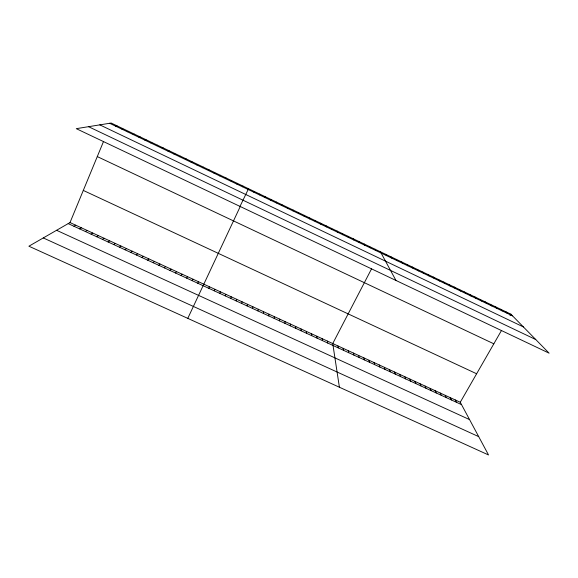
<?xml version="1.0" encoding="UTF-8"?>
<svg xmlns="http://www.w3.org/2000/svg" width="578" height="578" viewBox="0 0 578 578"><rect width="100%" height="100%" fill="white"/><g stroke="black" fill="none" stroke-linecap="round" stroke-linejoin="round"><path stroke-width="0.87" d="M293.082 210.97L293.097 210.024M290.351 325.848L290.387 324.041M284.976 323.377L285.048 321.585M287.504 208.304L287.562 207.379M279.593 320.898L279.709 319.121M274.196 318.413L274.355 316.657M281.912 205.631L282.013 204.728M268.799 315.928L268.994 314.194M263.387 313.435L263.626 311.723M276.313 202.957L276.457 202.069M257.961 310.942L258.25 309.244M252.535 308.442L252.868 306.766M247.095 305.943L247.471 304.281M270.699 200.277L270.894 199.41M241.647 303.436L242.066 301.788M236.192 300.928L236.655 299.296M265.078 197.589L265.324 196.744M230.73 298.414L231.229 296.803M225.254 295.893L225.796 294.303M259.45 194.894L259.739 194.071M219.77 293.371L220.363 291.796M214.279 290.842L214.908 289.289M70.01 222.566L460.261 402.259L488.533 454.965L28.9 246.206L70.01 222.566L103.52 141.494M253.814 192.199L254.147 191.397M208.774 288.306L209.453 286.775M240.282 206.433L187.785 318.37M239.993 206.397L248.54 188.717M197.748 283.234L198.507 281.739M371.582 268.777L332.74 343.542L339.402 387.238M192.214 280.691L193.023 279.21M242.507 186.795L242.933 186.037M460.261 402.259L501.494 330.464M510.049 315.566L510.865 314.143L111.149 123.035L76.274 128.663L549.1 353.165L510.865 314.143M186.68 278.141L187.532 276.681M181.131 275.583L182.027 274.145M236.836 184.086L237.305 183.349M175.575 273.033L176.514 271.609M170.004 270.468L170.994 269.066M231.157 181.376L231.677 180.654M164.434 267.903L165.46 266.516M158.849 265.331L159.925 263.965M225.471 178.653L226.034 177.959M153.249 262.759L154.377 261.415M147.65 260.179L148.813 258.85M219.777 175.929L220.384 175.257M142.036 257.593L143.25 256.292M136.408 255.006L137.672 253.72M214.07 173.205L214.727 172.555M130.78 252.42L132.087 251.148M125.137 249.819L126.488 248.576M208.347 170.474L209.055 169.838M119.487 247.218L120.881 245.99M113.823 244.617L115.268 243.41M202.618 167.736L203.377 167.129M108.151 242.009L109.647 240.816M102.472 239.393L104.011 238.223M196.881 164.99L197.683 164.405M96.786 236.77L98.368 235.629M91.086 234.148L92.718 233.021M191.137 162.245L191.983 161.681M85.378 231.525L87.054 230.412M79.656 228.895L81.382 227.804M185.379 159.492L186.275 158.95M73.926 226.258L75.704 225.189M179.614 156.739L180.56 156.219M173.834 153.972L174.831 153.473M168.046 151.212L169.087 150.735M162.252 148.438L163.343 147.982M156.443 145.663L157.584 145.23M150.627 142.882L151.812 142.47M144.796 140.093L146.032 139.71M138.958 137.304L140.244 136.943M133.113 134.508L134.45 134.168M127.254 131.712L128.641 131.394M121.387 128.901L122.818 128.612M115.506 126.098L116.987 125.823M43.292 237.934L478.707 436.643M56.579 230.297L469.567 419.606M68.19 223.614L461.533 404.622M83.297 190.422L476.626 373.764M97.285 156.587L493.829 343.809M99.799 124.862L523.408 326.938M88.528 126.683L535.763 339.546M109.618 123.28L512.57 315.877M505.75 311.694L507.412 313.413M500.627 309.244L502.253 310.95M495.49 306.788L497.08 308.471M490.354 304.331L491.9 306M485.202 301.868L486.705 303.515M480.043 299.404L481.51 301.037M474.878 296.933L476.301 298.544M469.704 294.462L471.092 296.052M464.517 291.984L465.868 293.559M459.329 289.499L460.637 291.052M454.127 287.013L455.392 288.552M448.918 284.521L450.146 286.045M443.702 282.028L444.887 283.531M438.471 279.528L439.62 281.009M433.24 277.028L434.345 278.488M427.995 274.521L429.057 275.966M422.742 272.007L423.768 273.437M417.482 269.493L418.465 270.901M412.215 266.978L413.154 268.365M406.941 264.449L407.837 265.822M401.652 261.921L402.512 263.272M396.356 259.392L397.173 260.721M391.053 256.856L391.826 258.171M385.743 254.32L386.472 255.606M380.418 251.77L395.959 280.453M455.262 399.954L456.49 402.302M375.028 249.197L375.678 250.447M450.248 397.65L451.44 399.976M445.226 395.338L446.382 397.65M369.631 246.618L370.238 247.846M440.198 393.026L441.317 395.316M435.162 390.706L436.238 392.982M364.227 244.032L364.783 245.245M430.119 388.38L431.159 390.641M425.068 386.053L426.065 388.3M358.808 241.438L359.328 242.63M420.004 383.727L420.972 385.952M414.939 381.393L415.864 383.604M353.382 238.844L353.859 240.022M409.86 379.052L410.748 381.249M404.781 376.712L405.626 378.893M347.949 236.25L348.375 237.399M399.687 374.371L400.496 376.531M394.586 372.022L395.359 374.168M389.478 369.667L390.208 371.799M342.501 233.642L342.891 234.776M384.363 367.312L385.056 369.429M379.233 364.949L379.89 367.052M337.053 231.041L337.393 232.154M374.103 362.587L374.717 364.675M368.959 360.224L369.537 362.29M331.591 228.426L331.888 229.517M363.815 357.847L364.35 359.899M358.656 355.477L359.155 357.507M326.115 225.81L326.375 226.887M353.49 353.1L353.946 355.116M348.317 350.716L348.736 352.71M320.638 223.187L320.848 224.242M343.13 348.332L343.513 350.311M337.942 345.94L338.282 347.905M315.147 220.565L315.313 221.598M327.48 341.121L327.733 343.05M309.649 217.935L309.772 218.946M322.206 338.694L322.423 340.608M316.925 336.259L317.098 338.159M304.144 215.305L304.216 216.295M311.636 333.824L311.766 335.702M306.333 331.382L306.427 333.246M298.624 212.668L298.66 213.636M301.03 328.94L301.073 330.782M295.712 326.491L295.719 328.318"/></g></svg>
